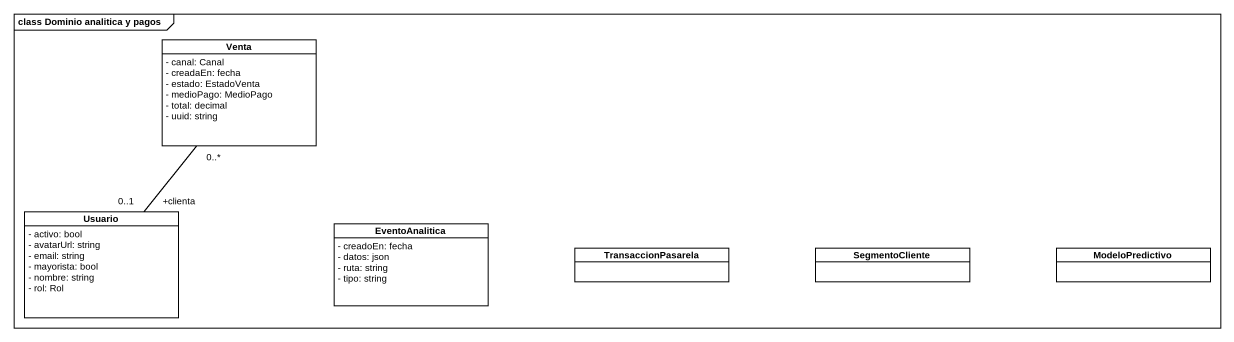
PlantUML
@startuml
mainframe class Dominio analitica y pagos
hide circle
hide empty members
skinparam classAttributeIconSize 0
class Venta {
  - canal: Canal
  - creadaEn: fecha
  - estado: EstadoVenta
  - medioPago: MedioPago
  - total: decimal
  - uuid: string
}
class Usuario {
  - activo: bool
  - avatarUrl: string
  - email: string
  - mayorista: bool
  - nombre: string
  - rol: Rol
}
class EventoAnalitica {
  - creadoEn: fecha
  - datos: json
  - ruta: string
  - tipo: string
}
class TransaccionPasarela
class SegmentoCliente
class ModeloPredictivo
Venta "0..*" -- "+clienta\n0..1" Usuario
@enduml
